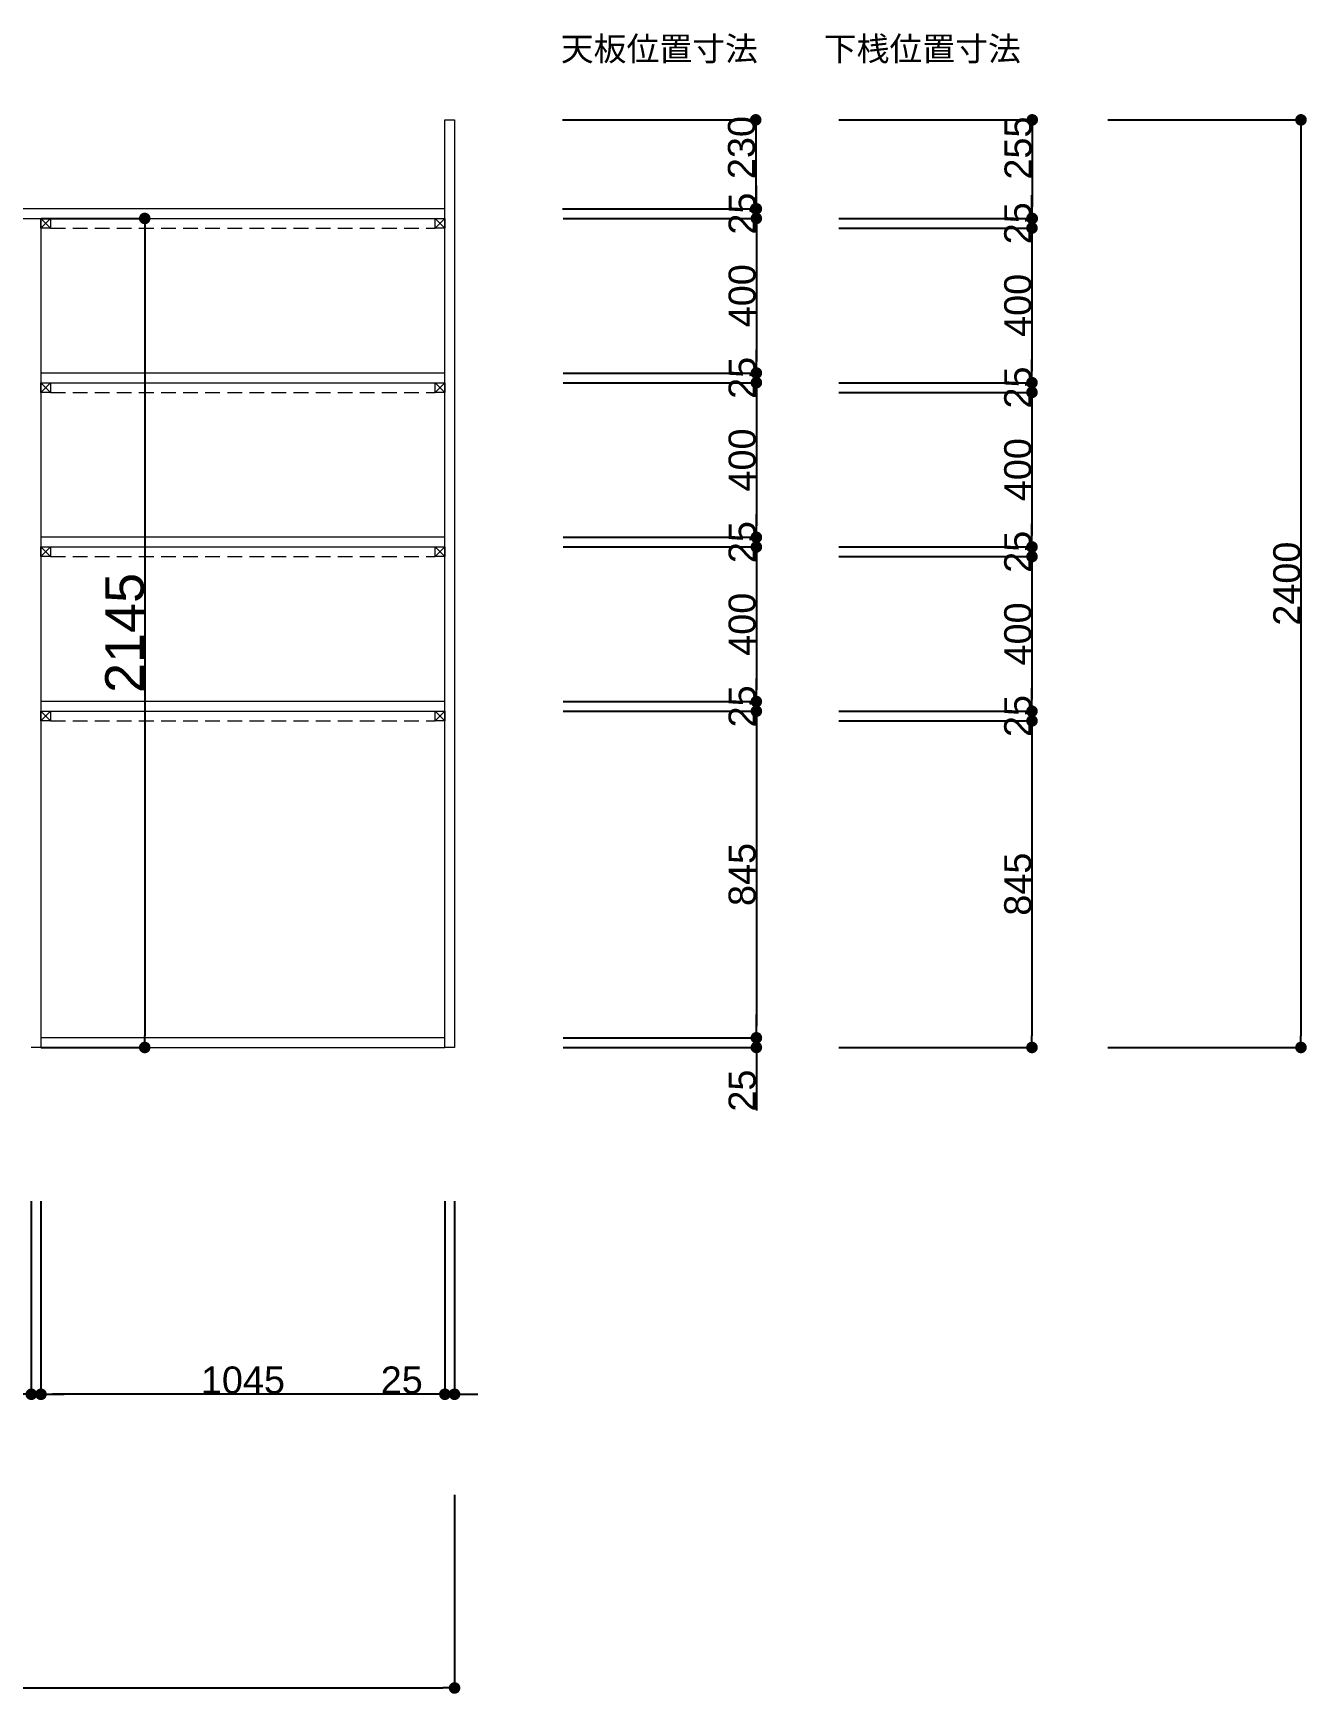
# Model space of a CAD drawing. Header units: millimetres. Extents: x 0 to 1313252738, y -131 to 560100888.
# Drawn here: x 1313007486 to 1313010780, y 560064705 to 560069001 of the extents above; entities that cross this region are included whole.
import ezdxf

# ---------------------------------------------------------------- set-up
doc = ezdxf.new("R2010")
doc.units = ezdxf.units.MM
doc.linetypes.add('DASHED', pattern=[19.05, 12.7, -6.35])
doc.layers.get('0').update_dxf_attribs({"lineweight": 0})
doc.layers.add('TOS_M1', color=7, linetype='Continuous', lineweight=9)
doc.layers.add('家具', color=7, linetype='Continuous', lineweight=0)
doc.styles.add('onnjuku', font='arial.ttf')
doc.dimstyles.new('onnjuku', dxfattribs={"dimtxt": 100, "dimasz": 30, "dimexe": 1.25, "dimexo": 0.625, "dimtad": 1, "dimdec": 0, "dimtxsty": 'onnjuku', "dimblk": 'DOT', "dimcen": 2.5, "dimadec": 0, "dimazin": 0, "dimtfac": 1, "dimtdec": 0, "dimtmove": 0, "dimatfit": 3, "dimfxl": 500, "dimfxlon": 1, "dimarcsym": 0})

# ---------------------------------------------------------------- blocks, each defined once
blk = doc.blocks.new('_Dot')
at = {"color": 0, "linetype": 'ByBlock', "lineweight": -2}
blk.add_line((-0.5, 0), (-1, 0), dxfattribs=at)
at = {"color": 0, "linetype": 'ByBlock', "const_width": 0.5}
blk.add_lwpolyline([(-0.25, 0, 1), (0.25, 0, 1)], format="xyb", close=True, dxfattribs=at)
blk = doc.blocks.new('*D320')
at = {"layer": 'Defpoints', "color": 0, "transparency": 16777216}
for p in [(1313009146.2, 560068776.9), (1313009146.2, 560066376.9), (1313010765.4, 560066376.9)]:
    blk.add_point(p, dxfattribs=at)
at = {"layer": '家具', "color": 0, "lineweight": -2, "transparency": 16777216}
for p, q in [((1313010265.4, 560068776.9), (1313010766.7, 560068776.9)), ((1313010765.4, 560068746.9), (1313010765.4, 560066406.9)), ((1313010265.4, 560066376.9), (1313010766.7, 560066376.9))]:
    blk.add_line(p, q, dxfattribs=at)
at = {"layer": '家具', "color": 0, "lineweight": -2, "transparency": 16777216, "xscale": 30, "yscale": 30, "zscale": 30}
for p, rotation in [((1313010765.4, 560068776.9), 90), ((1313010765.4, 560066376.9), 270)]:
    blk.add_blockref('_Dot', p, dxfattribs=dict(at, rotation=rotation))
at = {"layer": '家具', "color": 0, "transparency": 16777216, "insert": (1313010729.1, 560067576.9), "char_height": 70, "attachment_point": 5, "rotation": 90, "style": 'onnjuku'}
blk.add_mtext('2400', dxfattribs=at)
blk = doc.blocks.new('*D321')
at = {"layer": 'Defpoints', "color": 0, "transparency": 16777216}
for p in [(1313007505.7, 560066097.3), (1313008550.7, 560066097.3), (1313007505.7, 560065479.6)]:
    blk.add_point(p, dxfattribs=at)
at = {"layer": '家具', "color": 0, "lineweight": -2, "transparency": 16777216}
for p, q in [((1313007505.7, 560065979.6), (1313007505.7, 560065478.4)), ((1313008550.7, 560065979.6), (1313008550.7, 560065478.4)), ((1313008520.7, 560065479.6), (1313007535.7, 560065479.6))]:
    blk.add_line(p, q, dxfattribs=at)
at = {"layer": '家具', "color": 0, "lineweight": -2, "transparency": 16777216, "xscale": 30, "yscale": 30, "zscale": 30, "rotation": 180}
blk.add_blockref('_Dot', (1313007505.7, 560065479.6), dxfattribs=at)
at = {"layer": '家具', "color": 0, "lineweight": -2, "transparency": 16777216, "xscale": 30, "yscale": 30, "zscale": 30}
blk.add_blockref('_Dot', (1313008550.7, 560065479.6), dxfattribs=at)
at = {"layer": '家具', "color": 0, "transparency": 16777216, "insert": (1313008028.2, 560065516), "char_height": 70, "attachment_point": 5, "style": 'onnjuku'}
blk.add_mtext('1045', dxfattribs=at)
blk = doc.blocks.new('*D322')
at = {"layer": 'Defpoints', "color": 0, "transparency": 16777216}
for p in [(1313007480.7, 560066097.3), (1313007505.7, 560066097.3), (1313007480.7, 560065479.6)]:
    blk.add_point(p, dxfattribs=at)
at = {"layer": '家具', "color": 0, "lineweight": -2, "transparency": 16777216}
for p, q in [((1313007480.7, 560065979.6), (1313007480.7, 560065478.4)), ((1313007505.7, 560065979.6), (1313007505.7, 560065478.4)), ((1313007450.7, 560065479.6), (1313007317.5, 560065479.6)), ((1313007505.7, 560065479.6), (1313007480.7, 560065479.6)), ((1313007535.7, 560065479.6), (1313007565.7, 560065479.6))]:
    blk.add_line(p, q, dxfattribs=at)
at = {"layer": '家具', "color": 0, "lineweight": -2, "transparency": 16777216, "xscale": 30, "yscale": 30, "zscale": 30}
blk.add_blockref('_Dot', (1313007480.7, 560065479.6), dxfattribs=at)
at = {"layer": '家具', "color": 0, "lineweight": -2, "transparency": 16777216, "xscale": 30, "yscale": 30, "zscale": 30, "rotation": 180}
blk.add_blockref('_Dot', (1313007505.7, 560065479.6), dxfattribs=at)
at = {"layer": '家具', "color": 0, "transparency": 16777216, "insert": (1313007369.1, 560065516), "char_height": 70, "attachment_point": 5, "style": 'onnjuku'}
blk.add_mtext('25', dxfattribs=at)
blk = doc.blocks.new('*D323')
at = {"layer": 'Defpoints', "color": 0, "transparency": 16777216}
for p in [(1313006435.7, 560066097.3), (1313007480.7, 560066097.3), (1313006435.7, 560065479.6)]:
    blk.add_point(p, dxfattribs=at)
at = {"layer": '家具', "color": 0, "lineweight": -2, "transparency": 16777216}
for p, q in [((1313006435.7, 560065979.6), (1313006435.7, 560065478.4)), ((1313007480.7, 560065979.6), (1313007480.7, 560065478.4)), ((1313007450.7, 560065479.6), (1313006465.7, 560065479.6))]:
    blk.add_line(p, q, dxfattribs=at)
at = {"layer": '家具', "color": 0, "lineweight": -2, "transparency": 16777216, "xscale": 30, "yscale": 30, "zscale": 30, "rotation": 180}
blk.add_blockref('_Dot', (1313006435.7, 560065479.6), dxfattribs=at)
at = {"layer": '家具', "color": 0, "lineweight": -2, "transparency": 16777216, "xscale": 30, "yscale": 30, "zscale": 30}
blk.add_blockref('_Dot', (1313007480.7, 560065479.6), dxfattribs=at)
at = {"layer": '家具', "color": 0, "transparency": 16777216, "insert": (1313006958.2, 560065516), "char_height": 70, "attachment_point": 5, "style": 'onnjuku'}
blk.add_mtext('1045', dxfattribs=at)
blk = doc.blocks.new('*D327')
at = {"layer": 'Defpoints', "color": 0, "transparency": 16777216}
for p in [(1313008550.7, 560066097.3), (1313008575.7, 560066097.3), (1313008550.7, 560065479.6)]:
    blk.add_point(p, dxfattribs=at)
at = {"layer": '家具', "color": 0, "lineweight": -2, "transparency": 16777216}
for p, q in [((1313008550.7, 560065979.6), (1313008550.7, 560065478.4)), ((1313008575.7, 560065979.6), (1313008575.7, 560065478.4)), ((1313008520.7, 560065479.6), (1313008387.5, 560065479.6)), ((1313008575.7, 560065479.6), (1313008550.7, 560065479.6)), ((1313008605.7, 560065479.6), (1313008635.7, 560065479.6))]:
    blk.add_line(p, q, dxfattribs=at)
at = {"layer": '家具', "color": 0, "lineweight": -2, "transparency": 16777216, "xscale": 30, "yscale": 30, "zscale": 30}
blk.add_blockref('_Dot', (1313008550.7, 560065479.6), dxfattribs=at)
at = {"layer": '家具', "color": 0, "lineweight": -2, "transparency": 16777216, "xscale": 30, "yscale": 30, "zscale": 30, "rotation": 180}
blk.add_blockref('_Dot', (1313008575.7, 560065479.6), dxfattribs=at)
at = {"layer": '家具', "color": 0, "transparency": 16777216, "insert": (1313008439.1, 560065516), "char_height": 70, "attachment_point": 5, "style": 'onnjuku'}
blk.add_mtext('25', dxfattribs=at)
blk = doc.blocks.new('*D328')
at = {"layer": 'Defpoints', "color": 0, "transparency": 16777216}
for p in [(1313005060.7, 560066397.3), (1313008575.7, 560066097.3), (1313008575.7, 560064719.6)]:
    blk.add_point(p, dxfattribs=at)
at = {"layer": '家具', "color": 0, "lineweight": -2, "transparency": 16777216}
for p, q in [((1313005060.7, 560065219.6), (1313005060.7, 560064718.4)), ((1313008575.7, 560065219.6), (1313008575.7, 560064718.4)), ((1313005090.7, 560064719.6), (1313008545.7, 560064719.6))]:
    blk.add_line(p, q, dxfattribs=at)
at = {"layer": '家具', "color": 0, "lineweight": -2, "transparency": 16777216, "xscale": 30, "yscale": 30, "zscale": 30, "rotation": 180}
blk.add_blockref('_Dot', (1313005060.7, 560064719.6), dxfattribs=at)
at = {"layer": '家具', "color": 0, "lineweight": -2, "transparency": 16777216, "xscale": 30, "yscale": 30, "zscale": 30}
blk.add_blockref('_Dot', (1313008575.7, 560064719.6), dxfattribs=at)
at = {"layer": '家具', "color": 0, "transparency": 16777216, "insert": (1313006818.2, 560064756), "char_height": 70, "attachment_point": 5, "style": 'onnjuku'}
blk.add_mtext('3515', dxfattribs=at)
blk = doc.blocks.new('*D329')
at = {"layer": 'Defpoints', "color": 0, "transparency": 16777216}
for p in [(1313008668, 560068776.9), (1313008668, 560068546.9), (1313009354.8, 560068546.9)]:
    blk.add_point(p, dxfattribs=at)
at = {"layer": '家具', "color": 0, "lineweight": -2, "transparency": 16777216}
for p, q in [((1313008854.8, 560068776.9), (1313009356, 560068776.9)), ((1313009354.8, 560068746.9), (1313009354.8, 560068576.9)), ((1313008854.8, 560068546.9), (1313009356, 560068546.9))]:
    blk.add_line(p, q, dxfattribs=at)
at = {"layer": '家具', "color": 0, "lineweight": -2, "transparency": 16777216, "xscale": 30, "yscale": 30, "zscale": 30}
for p, rotation in [((1313009354.8, 560068776.9), 90), ((1313009354.8, 560068546.9), 270)]:
    blk.add_blockref('_Dot', p, dxfattribs=dict(at, rotation=rotation))
at = {"layer": '家具', "color": 0, "transparency": 16777216, "insert": (1313009318.4, 560068705.3), "char_height": 70, "attachment_point": 5, "rotation": 90, "style": 'onnjuku'}
blk.add_mtext('230', dxfattribs=at)
blk = doc.blocks.new('*D330')
at = {"layer": 'Defpoints', "color": 0, "transparency": 16777216}
for p in [(1313008668, 560068546.9), (1313008668, 560068521.9), (1313009356.5, 560068521.9)]:
    blk.add_point(p, dxfattribs=at)
at = {"layer": '家具', "color": 0, "lineweight": -2, "transparency": 16777216}
for p, q in [((1313009356.5, 560068576.9), (1313009356.5, 560068606.9)), ((1313008856.5, 560068546.9), (1313009357.8, 560068546.9)), ((1313009356.5, 560068546.9), (1313009356.5, 560068521.9)), ((1313008856.5, 560068521.9), (1313009357.8, 560068521.9)), ((1313009356.5, 560068491.9), (1313009356.5, 560068461.9))]:
    blk.add_line(p, q, dxfattribs=at)
at = {"layer": '家具', "color": 0, "lineweight": -2, "transparency": 16777216, "xscale": 30, "yscale": 30, "zscale": 30}
for p, rotation in [((1313009356.5, 560068546.9), 270), ((1313009356.5, 560068521.9), 90)]:
    blk.add_blockref('_Dot', p, dxfattribs=dict(at, rotation=rotation))
at = {"layer": '家具', "color": 0, "transparency": 16777216, "insert": (1313009320.1, 560068534.4), "char_height": 70, "attachment_point": 5, "rotation": 90, "style": 'onnjuku'}
blk.add_mtext('25', dxfattribs=at)
blk = doc.blocks.new('*D331')
at = {"layer": 'Defpoints', "color": 0, "transparency": 16777216}
for p in [(1313008668, 560068521.9), (1313008668, 560068121.9), (1313009356.5, 560068121.9)]:
    blk.add_point(p, dxfattribs=at)
at = {"layer": '家具', "color": 0, "lineweight": -2, "transparency": 16777216}
for p, q in [((1313008856.5, 560068521.9), (1313009357.8, 560068521.9)), ((1313009356.5, 560068491.9), (1313009356.5, 560068151.9)), ((1313008856.5, 560068121.9), (1313009357.8, 560068121.9))]:
    blk.add_line(p, q, dxfattribs=at)
at = {"layer": '家具', "color": 0, "lineweight": -2, "transparency": 16777216, "xscale": 30, "yscale": 30, "zscale": 30}
for p, rotation in [((1313009356.5, 560068521.9), 90), ((1313009356.5, 560068121.9), 270)]:
    blk.add_blockref('_Dot', p, dxfattribs=dict(at, rotation=rotation))
at = {"layer": '家具', "color": 0, "transparency": 16777216, "insert": (1313009320.1, 560068321.9), "char_height": 70, "attachment_point": 5, "rotation": 90, "style": 'onnjuku'}
blk.add_mtext('400', dxfattribs=at)
blk = doc.blocks.new('*D332')
at = {"layer": 'Defpoints', "color": 0, "transparency": 16777216}
for p in [(1313008668, 560068121.9), (1313008668, 560068096.9), (1313009356.5, 560068096.9)]:
    blk.add_point(p, dxfattribs=at)
at = {"layer": '家具', "color": 0, "lineweight": -2, "transparency": 16777216}
for p, q in [((1313009356.5, 560068151.9), (1313009356.5, 560068181.9)), ((1313008856.5, 560068121.9), (1313009357.8, 560068121.9)), ((1313009356.5, 560068121.9), (1313009356.5, 560068096.9)), ((1313008856.5, 560068096.9), (1313009357.8, 560068096.9)), ((1313009356.5, 560068066.9), (1313009356.5, 560068036.9))]:
    blk.add_line(p, q, dxfattribs=at)
at = {"layer": '家具', "color": 0, "lineweight": -2, "transparency": 16777216, "xscale": 30, "yscale": 30, "zscale": 30}
for p, rotation in [((1313009356.5, 560068121.9), 270), ((1313009356.5, 560068096.9), 90)]:
    blk.add_blockref('_Dot', p, dxfattribs=dict(at, rotation=rotation))
at = {"layer": '家具', "color": 0, "transparency": 16777216, "insert": (1313009320.1, 560068109.4), "char_height": 70, "attachment_point": 5, "rotation": 90, "style": 'onnjuku'}
blk.add_mtext('25', dxfattribs=at)
blk = doc.blocks.new('*D333')
at = {"layer": 'Defpoints', "color": 0, "transparency": 16777216}
for p in [(1313008668, 560068096.9), (1313008668, 560067696.9), (1313009356.5, 560067696.9)]:
    blk.add_point(p, dxfattribs=at)
at = {"layer": '家具', "color": 0, "lineweight": -2, "transparency": 16777216}
for p, q in [((1313008856.5, 560068096.9), (1313009357.8, 560068096.9)), ((1313009356.5, 560068066.9), (1313009356.5, 560067726.9)), ((1313008856.5, 560067696.9), (1313009357.8, 560067696.9))]:
    blk.add_line(p, q, dxfattribs=at)
at = {"layer": '家具', "color": 0, "lineweight": -2, "transparency": 16777216, "xscale": 30, "yscale": 30, "zscale": 30}
for p, rotation in [((1313009356.5, 560068096.9), 90), ((1313009356.5, 560067696.9), 270)]:
    blk.add_blockref('_Dot', p, dxfattribs=dict(at, rotation=rotation))
at = {"layer": '家具', "color": 0, "transparency": 16777216, "insert": (1313009320.1, 560067896.9), "char_height": 70, "attachment_point": 5, "rotation": 90, "style": 'onnjuku'}
blk.add_mtext('400', dxfattribs=at)
blk = doc.blocks.new('*D334')
at = {"layer": 'Defpoints', "color": 0, "transparency": 16777216}
for p in [(1313008668, 560067696.9), (1313008668, 560067671.9), (1313009356.5, 560067671.9)]:
    blk.add_point(p, dxfattribs=at)
at = {"layer": '家具', "color": 0, "lineweight": -2, "transparency": 16777216}
for p, q in [((1313009356.5, 560067726.9), (1313009356.5, 560067756.9)), ((1313008856.5, 560067696.9), (1313009357.8, 560067696.9)), ((1313009356.5, 560067696.9), (1313009356.5, 560067671.9)), ((1313008856.5, 560067671.9), (1313009357.8, 560067671.9)), ((1313009356.5, 560067641.9), (1313009356.5, 560067611.9))]:
    blk.add_line(p, q, dxfattribs=at)
at = {"layer": '家具', "color": 0, "lineweight": -2, "transparency": 16777216, "xscale": 30, "yscale": 30, "zscale": 30}
for p, rotation in [((1313009356.5, 560067696.9), 270), ((1313009356.5, 560067671.9), 90)]:
    blk.add_blockref('_Dot', p, dxfattribs=dict(at, rotation=rotation))
at = {"layer": '家具', "color": 0, "transparency": 16777216, "insert": (1313009320.1, 560067684.4), "char_height": 70, "attachment_point": 5, "rotation": 90, "style": 'onnjuku'}
blk.add_mtext('25', dxfattribs=at)
blk = doc.blocks.new('*D335')
at = {"layer": 'Defpoints', "color": 0, "transparency": 16777216}
for p in [(1313008668, 560067671.9), (1313008668, 560067271.9), (1313009356.5, 560067271.9)]:
    blk.add_point(p, dxfattribs=at)
at = {"layer": '家具', "color": 0, "lineweight": -2, "transparency": 16777216}
for p, q in [((1313008856.5, 560067671.9), (1313009357.8, 560067671.9)), ((1313009356.5, 560067641.9), (1313009356.5, 560067301.9)), ((1313008856.5, 560067271.9), (1313009357.8, 560067271.9))]:
    blk.add_line(p, q, dxfattribs=at)
at = {"layer": '家具', "color": 0, "lineweight": -2, "transparency": 16777216, "xscale": 30, "yscale": 30, "zscale": 30}
for p, rotation in [((1313009356.5, 560067671.9), 90), ((1313009356.5, 560067271.9), 270)]:
    blk.add_blockref('_Dot', p, dxfattribs=dict(at, rotation=rotation))
at = {"layer": '家具', "color": 0, "transparency": 16777216, "insert": (1313009320.1, 560067471.9), "char_height": 70, "attachment_point": 5, "rotation": 90, "style": 'onnjuku'}
blk.add_mtext('400', dxfattribs=at)
blk = doc.blocks.new('*D336')
at = {"layer": 'Defpoints', "color": 0, "transparency": 16777216}
for p in [(1313008668, 560067271.9), (1313008668, 560067246.9), (1313009356.5, 560067246.9)]:
    blk.add_point(p, dxfattribs=at)
at = {"layer": '家具', "color": 0, "lineweight": -2, "transparency": 16777216}
for p, q in [((1313009356.5, 560067301.9), (1313009356.5, 560067331.9)), ((1313008856.5, 560067271.9), (1313009357.8, 560067271.9)), ((1313008856.5, 560067246.9), (1313009357.8, 560067246.9)), ((1313009356.5, 560067271.9), (1313009356.5, 560067246.9)), ((1313009356.5, 560067216.9), (1313009356.5, 560067186.9))]:
    blk.add_line(p, q, dxfattribs=at)
at = {"layer": '家具', "color": 0, "lineweight": -2, "transparency": 16777216, "xscale": 30, "yscale": 30, "zscale": 30}
for p, rotation in [((1313009356.5, 560067271.9), 270), ((1313009356.5, 560067246.9), 90)]:
    blk.add_blockref('_Dot', p, dxfattribs=dict(at, rotation=rotation))
at = {"layer": '家具', "color": 0, "transparency": 16777216, "insert": (1313009320.1, 560067259.4), "char_height": 70, "attachment_point": 5, "rotation": 90, "style": 'onnjuku'}
blk.add_mtext('25', dxfattribs=at)
blk = doc.blocks.new('*D337')
at = {"layer": 'Defpoints', "color": 0, "transparency": 16777216}
for p in [(1313008668, 560067246.9), (1313008668, 560066401.9), (1313009356.5, 560066401.9)]:
    blk.add_point(p, dxfattribs=at)
at = {"layer": '家具', "color": 0, "lineweight": -2, "transparency": 16777216}
for p, q in [((1313008856.5, 560067246.9), (1313009357.8, 560067246.9)), ((1313009356.5, 560067216.9), (1313009356.5, 560066431.9)), ((1313008856.5, 560066401.9), (1313009357.8, 560066401.9))]:
    blk.add_line(p, q, dxfattribs=at)
at = {"layer": '家具', "color": 0, "lineweight": -2, "transparency": 16777216, "xscale": 30, "yscale": 30, "zscale": 30}
for p, rotation in [((1313009356.5, 560067246.9), 90), ((1313009356.5, 560066401.9), 270)]:
    blk.add_blockref('_Dot', p, dxfattribs=dict(at, rotation=rotation))
at = {"layer": '家具', "color": 0, "transparency": 16777216, "insert": (1313009320.1, 560066824.4), "char_height": 70, "attachment_point": 5, "rotation": 90, "style": 'onnjuku'}
blk.add_mtext('845', dxfattribs=at)
blk = doc.blocks.new('*D338')
at = {"layer": 'Defpoints', "color": 0, "transparency": 16777216}
for p in [(1313008668, 560066401.9), (1313008668, 560066376.9), (1313009356.5, 560066376.9)]:
    blk.add_point(p, dxfattribs=at)
at = {"layer": '家具', "color": 0, "lineweight": -2, "transparency": 16777216}
for p, q in [((1313009356.5, 560066431.9), (1313009356.5, 560066461.9)), ((1313008856.5, 560066401.9), (1313009357.8, 560066401.9)), ((1313009356.5, 560066401.9), (1313009356.5, 560066376.9)), ((1313008856.5, 560066376.9), (1313009357.8, 560066376.9)), ((1313009356.5, 560066346.9), (1313009356.5, 560066213.7))]:
    blk.add_line(p, q, dxfattribs=at)
at = {"layer": '家具', "color": 0, "lineweight": -2, "transparency": 16777216, "xscale": 30, "yscale": 30, "zscale": 30}
for p, rotation in [((1313009356.5, 560066401.9), 270), ((1313009356.5, 560066376.9), 90)]:
    blk.add_blockref('_Dot', p, dxfattribs=dict(at, rotation=rotation))
at = {"layer": '家具', "color": 0, "transparency": 16777216, "insert": (1313009320.1, 560066265.3), "char_height": 70, "attachment_point": 5, "rotation": 90, "style": 'onnjuku'}
blk.add_mtext('25', dxfattribs=at)
blk = doc.blocks.new('*D339')
at = {"layer": 'Defpoints', "color": 0, "transparency": 16777216}
for p in [(1313008550.7, 560068776.9), (1313008550.7, 560068521.9), (1313010070.2, 560068521.9)]:
    blk.add_point(p, dxfattribs=at)
at = {"layer": '家具', "color": 0, "lineweight": -2, "transparency": 16777216}
for p, q in [((1313009570.2, 560068776.9), (1313010071.5, 560068776.9)), ((1313010070.2, 560068746.9), (1313010070.2, 560068551.9)), ((1313009570.2, 560068521.9), (1313010071.5, 560068521.9))]:
    blk.add_line(p, q, dxfattribs=at)
at = {"layer": '家具', "color": 0, "lineweight": -2, "transparency": 16777216, "xscale": 30, "yscale": 30, "zscale": 30}
for p, rotation in [((1313010070.2, 560068776.9), 90), ((1313010070.2, 560068521.9), 270)]:
    blk.add_blockref('_Dot', p, dxfattribs=dict(at, rotation=rotation))
at = {"layer": '家具', "color": 0, "transparency": 16777216, "insert": (1313010033.9, 560068704), "char_height": 70, "attachment_point": 5, "rotation": 90, "style": 'onnjuku'}
blk.add_mtext('255', dxfattribs=at)
blk = doc.blocks.new('*D340')
at = {"layer": 'Defpoints', "color": 0, "transparency": 16777216}
for p in [(1313008550.7, 560068521.9), (1313008550.7, 560068496.9), (1313010069.5, 560068496.9)]:
    blk.add_point(p, dxfattribs=at)
at = {"layer": '家具', "color": 0, "lineweight": -2, "transparency": 16777216}
for p, q in [((1313010069.5, 560068551.9), (1313010069.5, 560068581.9)), ((1313009569.5, 560068521.9), (1313010070.8, 560068521.9)), ((1313009569.5, 560068496.9), (1313010070.8, 560068496.9)), ((1313010069.5, 560068521.9), (1313010069.5, 560068496.9)), ((1313010069.5, 560068466.9), (1313010069.5, 560068436.9))]:
    blk.add_line(p, q, dxfattribs=at)
at = {"layer": '家具', "color": 0, "lineweight": -2, "transparency": 16777216, "xscale": 30, "yscale": 30, "zscale": 30}
for p, rotation in [((1313010069.5, 560068521.9), 270), ((1313010069.5, 560068496.9), 90)]:
    blk.add_blockref('_Dot', p, dxfattribs=dict(at, rotation=rotation))
at = {"layer": '家具', "color": 0, "transparency": 16777216, "insert": (1313010033.1, 560068509.4), "char_height": 70, "attachment_point": 5, "rotation": 90, "style": 'onnjuku'}
blk.add_mtext('25', dxfattribs=at)
blk = doc.blocks.new('*D341')
at = {"layer": 'Defpoints', "color": 0, "transparency": 16777216}
for p in [(1313008550.7, 560068496.9), (1313008550.7, 560068096.9), (1313010069.5, 560068096.9)]:
    blk.add_point(p, dxfattribs=at)
at = {"layer": '家具', "color": 0, "lineweight": -2, "transparency": 16777216}
for p, q in [((1313009569.5, 560068496.9), (1313010070.8, 560068496.9)), ((1313010069.5, 560068466.9), (1313010069.5, 560068126.9)), ((1313009569.5, 560068096.9), (1313010070.8, 560068096.9))]:
    blk.add_line(p, q, dxfattribs=at)
at = {"layer": '家具', "color": 0, "lineweight": -2, "transparency": 16777216, "xscale": 30, "yscale": 30, "zscale": 30}
for p, rotation in [((1313010069.5, 560068496.9), 90), ((1313010069.5, 560068096.9), 270)]:
    blk.add_blockref('_Dot', p, dxfattribs=dict(at, rotation=rotation))
at = {"layer": '家具', "color": 0, "transparency": 16777216, "insert": (1313010033.1, 560068296.9), "char_height": 70, "attachment_point": 5, "rotation": 90, "style": 'onnjuku'}
blk.add_mtext('400', dxfattribs=at)
blk = doc.blocks.new('*D342')
at = {"layer": 'Defpoints', "color": 0, "transparency": 16777216}
for p in [(1313008550.7, 560068096.9), (1313008550.7, 560068071.9), (1313010069.5, 560068071.9)]:
    blk.add_point(p, dxfattribs=at)
at = {"layer": '家具', "color": 0, "lineweight": -2, "transparency": 16777216}
for p, q in [((1313010069.5, 560068126.9), (1313010069.5, 560068156.9)), ((1313009569.5, 560068096.9), (1313010070.8, 560068096.9)), ((1313009569.5, 560068071.9), (1313010070.8, 560068071.9)), ((1313010069.5, 560068096.9), (1313010069.5, 560068071.9)), ((1313010069.5, 560068041.9), (1313010069.5, 560068011.9))]:
    blk.add_line(p, q, dxfattribs=at)
at = {"layer": '家具', "color": 0, "lineweight": -2, "transparency": 16777216, "xscale": 30, "yscale": 30, "zscale": 30}
for p, rotation in [((1313010069.5, 560068096.9), 270), ((1313010069.5, 560068071.9), 90)]:
    blk.add_blockref('_Dot', p, dxfattribs=dict(at, rotation=rotation))
at = {"layer": '家具', "color": 0, "transparency": 16777216, "insert": (1313010033.1, 560068084.4), "char_height": 70, "attachment_point": 5, "rotation": 90, "style": 'onnjuku'}
blk.add_mtext('25', dxfattribs=at)
blk = doc.blocks.new('*D343')
at = {"layer": 'Defpoints', "color": 0, "transparency": 16777216}
for p in [(1313008550.7, 560068071.9), (1313008550.7, 560067671.9), (1313010069.5, 560067671.9)]:
    blk.add_point(p, dxfattribs=at)
at = {"layer": '家具', "color": 0, "lineweight": -2, "transparency": 16777216}
for p, q in [((1313009569.5, 560068071.9), (1313010070.8, 560068071.9)), ((1313010069.5, 560068041.9), (1313010069.5, 560067701.9)), ((1313009569.5, 560067671.9), (1313010070.8, 560067671.9))]:
    blk.add_line(p, q, dxfattribs=at)
at = {"layer": '家具', "color": 0, "lineweight": -2, "transparency": 16777216, "xscale": 30, "yscale": 30, "zscale": 30}
for p, rotation in [((1313010069.5, 560068071.9), 90), ((1313010069.5, 560067671.9), 270)]:
    blk.add_blockref('_Dot', p, dxfattribs=dict(at, rotation=rotation))
at = {"layer": '家具', "color": 0, "transparency": 16777216, "insert": (1313010033.1, 560067871.9), "char_height": 70, "attachment_point": 5, "rotation": 90, "style": 'onnjuku'}
blk.add_mtext('400', dxfattribs=at)
blk = doc.blocks.new('*D344')
at = {"layer": 'Defpoints', "color": 0, "transparency": 16777216}
for p in [(1313008550.7, 560067671.9), (1313008550.7, 560067646.9), (1313010069.5, 560067646.9)]:
    blk.add_point(p, dxfattribs=at)
at = {"layer": '家具', "color": 0, "lineweight": -2, "transparency": 16777216}
for p, q in [((1313010069.5, 560067701.9), (1313010069.5, 560067731.9)), ((1313009569.5, 560067671.9), (1313010070.8, 560067671.9)), ((1313009569.5, 560067646.9), (1313010070.8, 560067646.9)), ((1313010069.5, 560067671.9), (1313010069.5, 560067646.9)), ((1313010069.5, 560067616.9), (1313010069.5, 560067586.9))]:
    blk.add_line(p, q, dxfattribs=at)
at = {"layer": '家具', "color": 0, "lineweight": -2, "transparency": 16777216, "xscale": 30, "yscale": 30, "zscale": 30}
for p, rotation in [((1313010069.5, 560067671.9), 270), ((1313010069.5, 560067646.9), 90)]:
    blk.add_blockref('_Dot', p, dxfattribs=dict(at, rotation=rotation))
at = {"layer": '家具', "color": 0, "transparency": 16777216, "insert": (1313010033.1, 560067659.4), "char_height": 70, "attachment_point": 5, "rotation": 90, "style": 'onnjuku'}
blk.add_mtext('25', dxfattribs=at)
blk = doc.blocks.new('*D345')
at = {"layer": 'Defpoints', "color": 0, "transparency": 16777216}
for p in [(1313008550.7, 560067646.9), (1313008550.7, 560067246.9), (1313010069.5, 560067246.9)]:
    blk.add_point(p, dxfattribs=at)
at = {"layer": '家具', "color": 0, "lineweight": -2, "transparency": 16777216}
for p, q in [((1313009569.5, 560067646.9), (1313010070.8, 560067646.9)), ((1313010069.5, 560067616.9), (1313010069.5, 560067276.9)), ((1313009569.5, 560067246.9), (1313010070.8, 560067246.9))]:
    blk.add_line(p, q, dxfattribs=at)
at = {"layer": '家具', "color": 0, "lineweight": -2, "transparency": 16777216, "xscale": 30, "yscale": 30, "zscale": 30}
for p, rotation in [((1313010069.5, 560067646.9), 90), ((1313010069.5, 560067246.9), 270)]:
    blk.add_blockref('_Dot', p, dxfattribs=dict(at, rotation=rotation))
at = {"layer": '家具', "color": 0, "transparency": 16777216, "insert": (1313010033.1, 560067446.9), "char_height": 70, "attachment_point": 5, "rotation": 90, "style": 'onnjuku'}
blk.add_mtext('400', dxfattribs=at)
blk = doc.blocks.new('*D346')
at = {"layer": 'Defpoints', "color": 0, "transparency": 16777216}
for p in [(1313008550.7, 560067246.9), (1313008550.7, 560067221.9), (1313010069.5, 560067221.9)]:
    blk.add_point(p, dxfattribs=at)
at = {"layer": '家具', "color": 0, "lineweight": -2, "transparency": 16777216}
for p, q in [((1313010069.5, 560067276.9), (1313010069.5, 560067306.9)), ((1313009569.5, 560067246.9), (1313010070.8, 560067246.9)), ((1313010069.5, 560067246.9), (1313010069.5, 560067221.9)), ((1313009569.5, 560067221.9), (1313010070.8, 560067221.9)), ((1313010069.5, 560067191.9), (1313010069.5, 560067161.9))]:
    blk.add_line(p, q, dxfattribs=at)
at = {"layer": '家具', "color": 0, "lineweight": -2, "transparency": 16777216, "xscale": 30, "yscale": 30, "zscale": 30}
for p, rotation in [((1313010069.5, 560067246.9), 270), ((1313010069.5, 560067221.9), 90)]:
    blk.add_blockref('_Dot', p, dxfattribs=dict(at, rotation=rotation))
at = {"layer": '家具', "color": 0, "transparency": 16777216, "insert": (1313010033.1, 560067234.4), "char_height": 70, "attachment_point": 5, "rotation": 90, "style": 'onnjuku'}
blk.add_mtext('25', dxfattribs=at)
blk = doc.blocks.new('*D347')
at = {"layer": 'Defpoints', "color": 0, "transparency": 16777216}
for p in [(1313008550.7, 560067221.9), (1313008575.7, 560066376.9), (1313010069.5, 560066376.9)]:
    blk.add_point(p, dxfattribs=at)
at = {"layer": '家具', "color": 0, "lineweight": -2, "transparency": 16777216}
for p, q in [((1313009569.5, 560067221.9), (1313010070.8, 560067221.9)), ((1313010069.5, 560067191.9), (1313010069.5, 560066406.9)), ((1313009569.5, 560066376.9), (1313010070.8, 560066376.9))]:
    blk.add_line(p, q, dxfattribs=at)
at = {"layer": '家具', "color": 0, "lineweight": -2, "transparency": 16777216, "xscale": 30, "yscale": 30, "zscale": 30}
for p, rotation in [((1313010069.5, 560067221.9), 90), ((1313010069.5, 560066376.9), 270)]:
    blk.add_blockref('_Dot', p, dxfattribs=dict(at, rotation=rotation))
at = {"layer": '家具', "color": 0, "transparency": 16777216, "insert": (1313010033.1, 560066799.4), "char_height": 70, "attachment_point": 5, "rotation": 90, "style": 'onnjuku'}
blk.add_mtext('845', dxfattribs=at)
blk = doc.blocks.new('*D373')
at = {"layer": 'Defpoints', "color": 0, "transparency": 16777216}
for p in [(1313007505.7, 560068521.9), (1313007505.7, 560066376.9), (1313007774.2, 560066376.9)]:
    blk.add_point(p, dxfattribs=at)
at = {"layer": 'TOS_M1', "color": 0, "lineweight": -2, "transparency": 16777216}
for p, q in [((1313007506.3, 560068521.9), (1313007775.5, 560068521.9)), ((1313007774.2, 560068491.9), (1313007774.2, 560066406.9)), ((1313007506.3, 560066376.9), (1313007775.5, 560066376.9))]:
    blk.add_line(p, q, dxfattribs=at)
at = {"layer": 'TOS_M1', "color": 0, "lineweight": -2, "transparency": 16777216, "xscale": 30, "yscale": 30, "zscale": 30}
for p, rotation in [((1313007774.2, 560068521.9), 90), ((1313007774.2, 560066376.9), 270)]:
    blk.add_blockref('_Dot', p, dxfattribs=dict(at, rotation=rotation))
at = {"layer": 'TOS_M1', "color": 0, "transparency": 16777216, "insert": (1313007722.6, 560067449.4), "char_height": 100, "attachment_point": 5, "rotation": 90, "style": 'onnjuku'}
blk.add_mtext('2145', dxfattribs=at)

msp = doc.modelspace()

# ---------------------------------------------------------------- linework, layer by layer
at = {"layer": '家具'}
for p, q in [((1313008550.694, 560066376.909), (1313008550.694, 560068776.909)), ((1313008550.694, 560068776.909), (1313008575.694, 560068776.909)), ((1313008575.694, 560068776.909), (1313008575.694, 560066376.909)), ((1313008550.694, 560068546.909), (1313006435.694, 560068546.909)), ((1313008550.694, 560068521.909), (1313008550.694, 560068546.909)), ((1313006435.694, 560068521.909), (1313008550.694, 560068521.909)), ((1313007505.694, 560068521.909), (1313007505.694, 560066376.909)), ((1313007505.694, 560068496.909), (1313007505.694, 560068521.909)), ((1313007505.694, 560068521.909), (1313007530.694, 560068521.909)), ((1313007505.694, 560068496.909), (1313007530.694, 560068521.909)), ((1313007530.694, 560068496.909), (1313007505.694, 560068521.909)), ((1313007530.694, 560068496.909), (1313007505.694, 560068496.909)), ((1313007530.694, 560068521.909), (1313007530.694, 560068496.909)), ((1313007530.694, 560068521.909), (1313007530.694, 560068496.909)), ((1313007530.694, 560068521.909), (1313008525.694, 560068521.909)), ((1313008525.694, 560068496.909), (1313008525.694, 560068521.909)), ((1313008525.694, 560068521.909), (1313008550.694, 560068521.909)), ((1313008525.694, 560068496.909), (1313008550.694, 560068521.909)), ((1313008550.694, 560068496.909), (1313008525.694, 560068521.909)), ((1313008550.694, 560068496.909), (1313008525.694, 560068496.909)), ((1313008550.694, 560068521.909), (1313008550.694, 560068496.909)), ((1313008550.694, 560068521.909), (1313008550.694, 560068496.909)), ((1313008550.694, 560068121.909), (1313007505.694, 560068121.909)), ((1313007505.694, 560068121.909), (1313007505.694, 560068096.909)), ((1313008550.694, 560068096.909), (1313008550.694, 560068121.909)), ((1313007505.694, 560068071.909), (1313007505.694, 560068096.909)), ((1313007505.694, 560068096.909), (1313007530.694, 560068096.909)), ((1313007505.694, 560068071.909), (1313007530.694, 560068096.909)), ((1313007530.694, 560068071.909), (1313007505.694, 560068096.909)), ((1313007505.694, 560068096.909), (1313008550.694, 560068096.909)), ((1313007530.694, 560068071.909), (1313007505.694, 560068071.909)), ((1313007530.694, 560068096.909), (1313007530.694, 560068071.909)), ((1313007530.694, 560068096.909), (1313007530.694, 560068071.909)), ((1313007530.694, 560068096.909), (1313008525.694, 560068096.909)), ((1313008525.694, 560068071.909), (1313008525.694, 560068096.909)), ((1313008525.694, 560068096.909), (1313008550.694, 560068096.909)), ((1313008525.694, 560068071.909), (1313008550.694, 560068096.909)), ((1313008550.694, 560068071.909), (1313008525.694, 560068096.909)), ((1313008550.694, 560068071.909), (1313008525.694, 560068071.909)), ((1313008550.694, 560068096.909), (1313008550.694, 560068071.909)), ((1313008550.694, 560068096.909), (1313008550.694, 560068071.909)), ((1313008550.694, 560067696.909), (1313007505.694, 560067696.909)), ((1313007505.694, 560067696.909), (1313007505.694, 560067671.909)), ((1313008550.694, 560067671.909), (1313008550.694, 560067696.909)), ((1313007505.694, 560067646.909), (1313007505.694, 560067671.909)), ((1313007505.694, 560067671.909), (1313007530.694, 560067671.909)), ((1313007505.694, 560067646.909), (1313007530.694, 560067671.909)), ((1313007530.694, 560067646.909), (1313007505.694, 560067671.909)), ((1313007505.694, 560067671.909), (1313008550.694, 560067671.909)), ((1313007530.694, 560067646.909), (1313007505.694, 560067646.909)), ((1313007530.694, 560067671.909), (1313007530.694, 560067646.909)), ((1313007530.694, 560067671.909), (1313007530.694, 560067646.909)), ((1313007530.694, 560067671.909), (1313008525.694, 560067671.909)), ((1313008525.694, 560067646.909), (1313008525.694, 560067671.909)), ((1313008525.694, 560067671.909), (1313008550.694, 560067671.909)), ((1313008525.694, 560067646.909), (1313008550.694, 560067671.909)), ((1313008550.694, 560067646.909), (1313008525.694, 560067671.909)), ((1313008550.694, 560067646.909), (1313008525.694, 560067646.909)), ((1313008550.694, 560067671.909), (1313008550.694, 560067646.909)), ((1313008550.694, 560067671.909), (1313008550.694, 560067646.909)), ((1313008550.694, 560067271.909), (1313007505.694, 560067271.909)), ((1313007505.694, 560067271.909), (1313007505.694, 560067246.909)), ((1313007505.694, 560067221.909), (1313007505.694, 560067246.909)), ((1313007505.694, 560067246.909), (1313007530.694, 560067246.909)), ((1313007505.694, 560067221.909), (1313007530.694, 560067246.909)), ((1313007530.694, 560067221.909), (1313007505.694, 560067246.909)), ((1313007505.694, 560067246.909), (1313008550.694, 560067246.909)), ((1313007530.694, 560067246.909), (1313007530.694, 560067221.909)), ((1313007530.694, 560067246.909), (1313007530.694, 560067221.909)), ((1313007530.694, 560067246.909), (1313008525.694, 560067246.909)), ((1313008525.694, 560067221.909), (1313008525.694, 560067246.909)), ((1313008525.694, 560067246.909), (1313008550.694, 560067246.909)), ((1313008525.694, 560067221.909), (1313008550.694, 560067246.909)), ((1313008550.694, 560067221.909), (1313008525.694, 560067246.909)), ((1313008550.694, 560067246.909), (1313008550.694, 560067271.909)), ((1313008550.694, 560067246.909), (1313008550.694, 560067221.909)), ((1313008550.694, 560067246.909), (1313008550.694, 560067221.909)), ((1313007530.694, 560067221.909), (1313007505.694, 560067221.909)), ((1313008550.694, 560067221.909), (1313008525.694, 560067221.909)), ((1313008550.694, 560066401.909), (1313007505.694, 560066401.909)), ((1313007505.694, 560066401.909), (1313007505.694, 560066376.909)), ((1313008550.694, 560066376.909), (1313008550.694, 560066401.909)), ((1313007505.694, 560066376.909), (1313007480.694, 560066376.909)), ((1313007505.694, 560066376.909), (1313008550.694, 560066376.909)), ((1313008575.694, 560066376.909), (1313008550.694, 560066376.909))]:
    msp.add_line(p, q, dxfattribs=at)
at = {"layer": '家具', "linetype": 'DASHED', "ltscale": 3}
for p, q in [((1313007530.694, 560068496.909), (1313008525.694, 560068496.909)), ((1313007530.694, 560068071.909), (1313008525.694, 560068071.909)), ((1313007530.694, 560067646.909), (1313008525.694, 560067646.909)), ((1313007530.694, 560067221.909), (1313008525.694, 560067221.909))]:
    msp.add_line(p, q, dxfattribs=at)

# ---------------------------------------------------------------- texts
at = {"layer": '家具', "char_height": 62.3046, "attachment_point": 1, "style": 'onnjuku'}
for s, insert in [('{\\fMS PGothic|b0|i0|c128|p50;天板位置寸法}', (1313008850.544, 560068992.076)), ('{\\fMS PGothic|b0|i0|c128|p50;下桟位置寸法}', (1313009530.819, 560068992.076))]:
    msp.add_mtext_dynamic_manual_height_columns(s, width=566.82075, gutter_width=311.523, heights=[0], dxfattribs=dict(at, insert=insert))

# ---------------------------------------------------------------- dimensions: what is measured, and where the dimension line sits
at = {"layer": 'TOS_M1'}
dim = msp.add_linear_dim(base=(1313007774.247, 560066376.909), p1=(1313007505.694, 560068521.909), p2=(1313007505.694, 560066376.909), angle=90, dimstyle='onnjuku', dxfattribs=at)
dim.commit()
dim.dimension.update_dxf_attribs({"geometry": '*D373', "text_midpoint": (1313007722.565, 560067449.409)})
at = {"layer": '家具'}
for base, p1, p2, picture, middle in [((1313010070.22, 560068521.909), (1313008550.694, 560068776.909), (1313008550.694, 560068521.909), '*D339', (1313010070.22, 560068703.962)), ((1313009354.798, 560068546.909), (1313008668.004, 560068776.909), (1313008668.004, 560068546.909), '*D329', (1313009354.798, 560068705.293)), ((1313010069.504, 560068496.909), (1313008550.694, 560068521.909), (1313008550.694, 560068496.909), '*D340', (1313010069.504, 560068509.409)), ((1313009356.508, 560068521.909), (1313008668.004, 560068546.909), (1313008668.004, 560068521.909), '*D330', (1313009356.508, 560068534.409)), ((1313010069.504, 560068071.909), (1313008550.694, 560068096.909), (1313008550.694, 560068071.909), '*D342', (1313010069.504, 560068084.409)), ((1313009356.508, 560068096.909), (1313008668.004, 560068121.909), (1313008668.004, 560068096.909), '*D332', (1313009356.508, 560068109.409)), ((1313010069.504, 560067646.909), (1313008550.694, 560067671.909), (1313008550.694, 560067646.909), '*D344', (1313010069.504, 560067659.409)), ((1313009356.508, 560067671.909), (1313008668.004, 560067696.909), (1313008668.004, 560067671.909), '*D334', (1313009356.508, 560067684.409)), ((1313010069.504, 560067221.909), (1313008550.694, 560067246.909), (1313008550.694, 560067221.909), '*D346', (1313010069.504, 560067234.409)), ((1313009356.508, 560067246.909), (1313008668.004, 560067271.909), (1313008668.004, 560067246.909), '*D336', (1313009356.508, 560067259.409))]:
    dim = msp.add_linear_dim(base=base, p1=p1, p2=p2, angle=90, dimstyle='onnjuku', override={"dimtxt": 70}, dxfattribs=at)
    dim.commit()
    dim.dimension.update_dxf_attribs({"geometry": picture, "text_midpoint": middle, "dimtype": 160})
for base, p1, p2, picture, middle in [((1313010765.418, 560066376.909), (1313009146.165, 560068776.909), (1313009146.165, 560066376.909), '*D320', (1313010729.053, 560067576.909)), ((1313009356.508, 560068121.909), (1313008668.004, 560068521.909), (1313008668.004, 560068121.909), '*D331', (1313009320.143, 560068321.909)), ((1313010069.504, 560068096.909), (1313008550.694, 560068496.909), (1313008550.694, 560068096.909), '*D341', (1313010033.138, 560068296.909)), ((1313009356.508, 560067696.909), (1313008668.004, 560068096.909), (1313008668.004, 560067696.909), '*D333', (1313009320.143, 560067896.909)), ((1313010069.504, 560067671.909), (1313008550.694, 560068071.909), (1313008550.694, 560067671.909), '*D343', (1313010033.138, 560067871.909)), ((1313009356.508, 560067271.909), (1313008668.004, 560067671.909), (1313008668.004, 560067271.909), '*D335', (1313009320.143, 560067471.909)), ((1313010069.504, 560067246.909), (1313008550.694, 560067646.909), (1313008550.694, 560067246.909), '*D345', (1313010033.138, 560067446.909)), ((1313009356.508, 560066401.909), (1313008668.004, 560067246.909), (1313008668.004, 560066401.909), '*D337', (1313009320.143, 560066824.409)), ((1313010069.504, 560066376.909), (1313008550.694, 560067221.909), (1313008575.694, 560066376.909), '*D347', (1313010033.138, 560066799.409)), ((1313009356.508, 560066376.909), (1313008668.004, 560066401.909), (1313008668.004, 560066376.909), '*D338', (1313009320.143, 560066265.288))]:
    dim = msp.add_linear_dim(base=base, p1=p1, p2=p2, angle=90, dimstyle='onnjuku', override={"dimtxt": 70}, dxfattribs=at)
    dim.commit()
    dim.dimension.update_dxf_attribs({"geometry": picture, "text_midpoint": middle})
for base, p1, p2, picture, middle in [((1313008575.694, 560064719.605), (1313005060.694, 560066397.349), (1313008575.694, 560066097.349), '*D328', (1313006818.194, 560064755.994)), ((1313006435.694, 560065479.619), (1313007480.694, 560066097.349), (1313006435.694, 560066097.349), '*D323', (1313006958.194, 560065515.984)), ((1313007480.694, 560065479.619), (1313007505.694, 560066097.349), (1313007480.694, 560066097.349), '*D322', (1313007369.074, 560065515.984)), ((1313007505.694, 560065479.619), (1313008550.694, 560066097.349), (1313007505.694, 560066097.349), '*D321', (1313008028.194, 560065515.984)), ((1313008550.694, 560065479.619), (1313008575.694, 560066097.349), (1313008550.694, 560066097.349), '*D327', (1313008439.074, 560065515.984))]:
    dim = msp.add_linear_dim(base=base, p1=p1, p2=p2, dimstyle='onnjuku', override={"dimtxt": 70}, dxfattribs=at)
    dim.commit()
    dim.dimension.update_dxf_attribs({"geometry": picture, "text_midpoint": middle})

doc.saveas('drawing.dxf')
